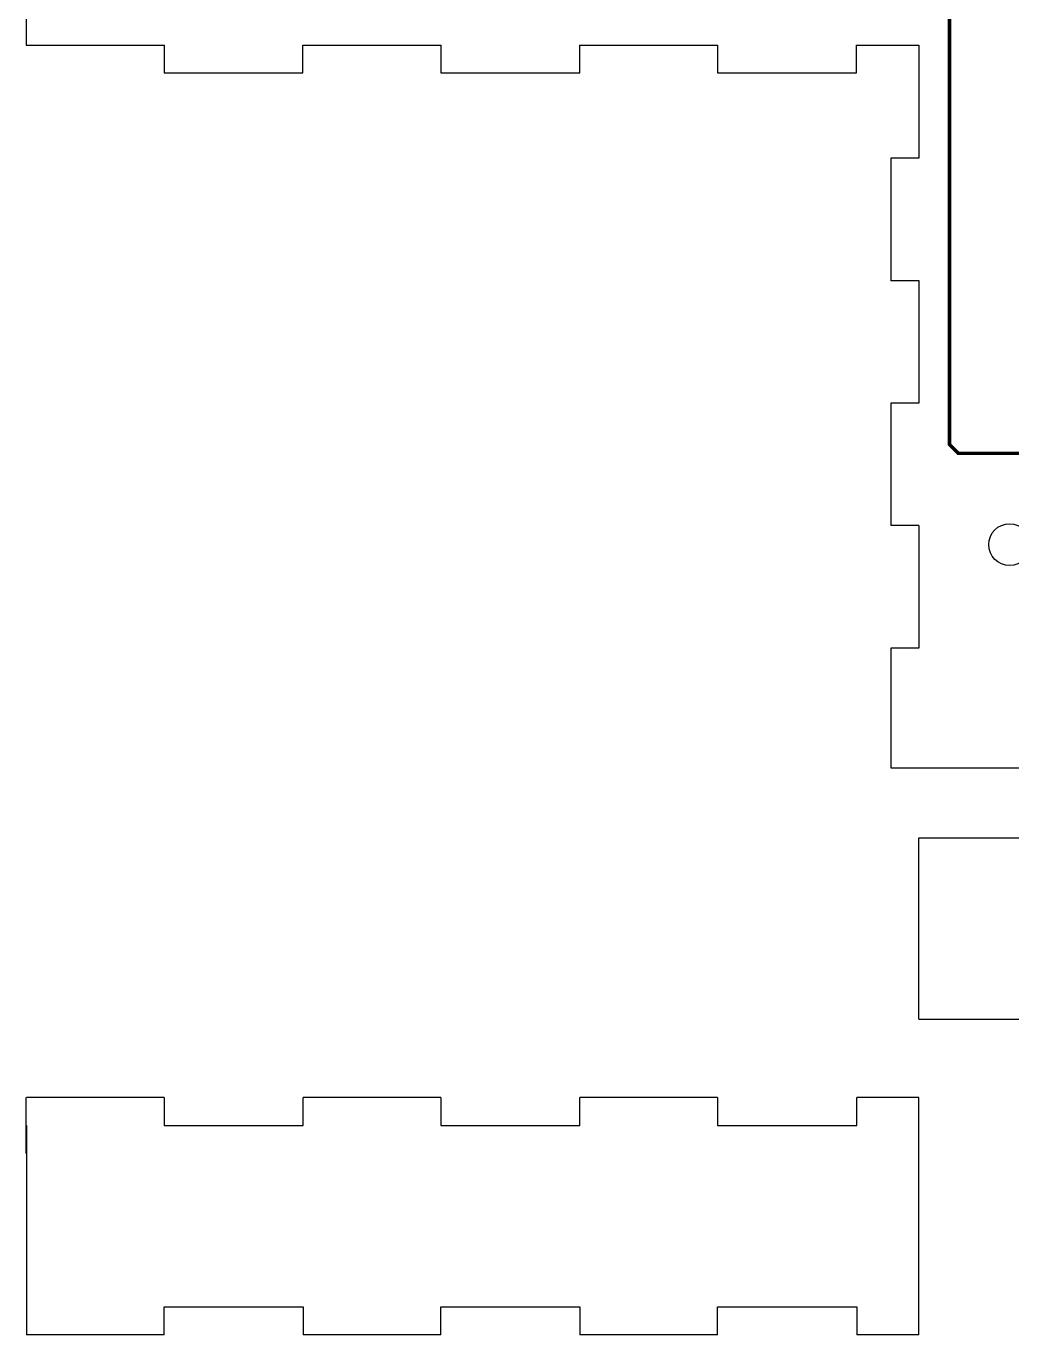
# Model space of a CAD drawing. Header units: millimetres. Extents: x -269 to 152, y -111 to 76.
# Drawn here: x -61.4 to 9.2, y -110.6 to -16.9 of the extents above; entities that cross this region are included whole.
import ezdxf

# ---------------------------------------------------------------- set-up
doc = ezdxf.new("R2010")
doc.units = ezdxf.units.MM
doc.layers.get('0').update_dxf_attribs({"color": 18, "lineweight": 25, "true_color": 0x000000})
doc.layers.add('iBOLIT', color=1, linetype='Continuous', lineweight=25, true_color=0xff0000)

msp = doc.modelspace()

# ---------------------------------------------------------------- linework, layer by layer
for p, q in [((-61.429, -9.445), (-61.429, -18.205)), ((-61.429, -18.205), (-51.535, -18.205)), ((-51.55, -18.205), (-51.55, -20.205)), ((-41.626, -18.205), (-31.717, -18.205)), ((-41.611, -20.205), (-41.611, -18.205)), ((-31.732, -18.205), (-31.732, -20.205)), ((-21.808, -18.205), (-11.899, -18.205)), ((-21.793, -20.205), (-21.793, -18.205)), ((-11.914, -18.205), (-11.914, -20.205)), ((-1.99, -18.205), (2.5, -18.205)), ((-1.975, -20.205), (-1.975, -18.205)), ((2.5, -18.205), (2.5, -26.315)), ((-51.55, -20.205), (-41.611, -20.205)), ((-31.732, -20.205), (-21.793, -20.205)), ((-11.914, -20.205), (-1.975, -20.205)), ((0.5, -26.31), (0.5, -35.09)), ((2.5, -26.31), (0.5, -26.31)), ((2.5, -35.09), (0.5, -35.09)), ((2.5, -35.085), (2.5, -43.865)), ((0.5, -43.86), (0.5, -52.64)), ((2.5, -43.86), (0.5, -43.86)), ((2.5, -52.64), (0.5, -52.64)), ((2.5, -52.635), (2.5, -61.415)), ((0.5, -61.41), (0.5, -70)), ((2.5, -61.41), (0.5, -61.41)), ((0.5, -70), (108.5, -70)), ((2.5, -75), (9.909, -75)), ((2.5, -88), (2.5, -75)), ((2.5, -88), (9.909, -88)), ((-61.429, -97.618), (-61.429, -93.618)), ((-51.55, -93.618), (-61.409, -93.618)), ((-51.55, -93.618), (-51.55, -95.618)), ((-41.591, -95.618), (-41.591, -93.618)), ((-31.732, -93.618), (-41.591, -93.618)), ((-31.732, -93.618), (-31.732, -95.618)), ((-21.773, -95.618), (-21.773, -93.618)), ((-11.914, -93.618), (-21.773, -93.618)), ((-11.914, -93.618), (-11.914, -95.618)), ((-1.955, -95.618), (-1.955, -93.618)), ((2.5, -93.618), (-1.955, -93.618)), ((2.5, -110.618), (2.5, -93.618)), ((-61.409, -95.618), (-61.409, -110.618)), ((-51.55, -95.618), (-41.591, -95.618)), ((-31.732, -95.618), (-21.773, -95.618)), ((-11.914, -95.618), (-1.955, -95.618)), ((-51.55, -110.618), (-51.55, -108.618)), ((-51.55, -108.618), (-41.591, -108.618)), ((-41.591, -108.618), (-41.591, -110.618)), ((-31.732, -110.618), (-31.732, -108.618)), ((-31.732, -108.618), (-21.773, -108.618)), ((-21.773, -108.618), (-21.773, -110.618)), ((-11.914, -110.618), (-11.914, -108.618)), ((-11.914, -108.618), (-1.955, -108.618)), ((-1.955, -108.618), (-1.955, -110.618)), ((-51.55, -110.618), (-61.409, -110.618)), ((-31.732, -110.618), (-41.591, -110.618)), ((-11.914, -110.618), (-21.773, -110.618)), ((2.5, -110.618), (-1.955, -110.618))]:
    msp.add_line(p, q)
msp.add_circle((9, -54), 1.5)
at = {"layer": 'iBOLIT', "const_width": 0.254}
msp.add_lwpolyline([(14.215, -55.71), (14.85, -56.345), (25.963, -56.345), (26.598, -56.98), (26.598, -68.41), (27.233, -69.045), (91.367, -69.045), (92.002, -68.41), (92.002, -56.98), (92.637, -56.345), (103.115, -56.345), (103.75, -55.71), (103.75, 29.38), (103.115, 30.015), (5.325, 30.015), (4.69, 29.38), (4.69, -46.82), (5.325, -47.455), (13.58, -47.455), (14.215, -48.09), (14.215, -55.71)], close=True, dxfattribs=at)

doc.saveas('drawing.dxf')
